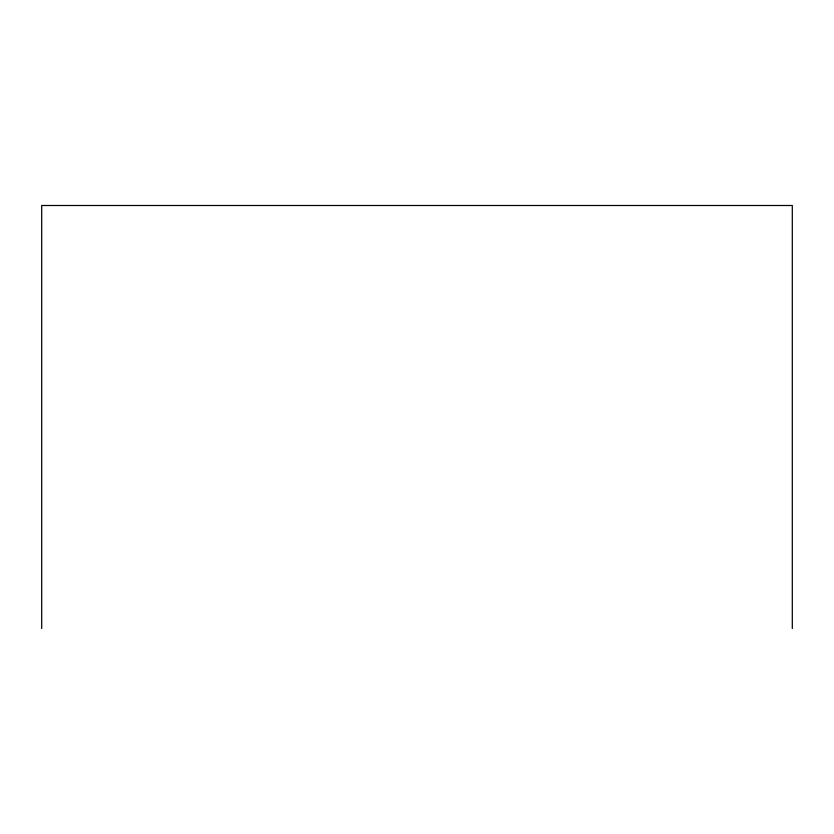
<?xml version="1.0" encoding="UTF-8"?>
<svg xmlns="http://www.w3.org/2000/svg" width="834" height="834" viewBox="0 0 834 834"><rect width="100%" height="100%" fill="white"/><g stroke="black" fill="none" stroke-linecap="round" stroke-linejoin="round"><path stroke-width="1.25" d="M792.3 628.502L792.3 205.498L41.7 205.498L41.7 628.502"/></g></svg>
